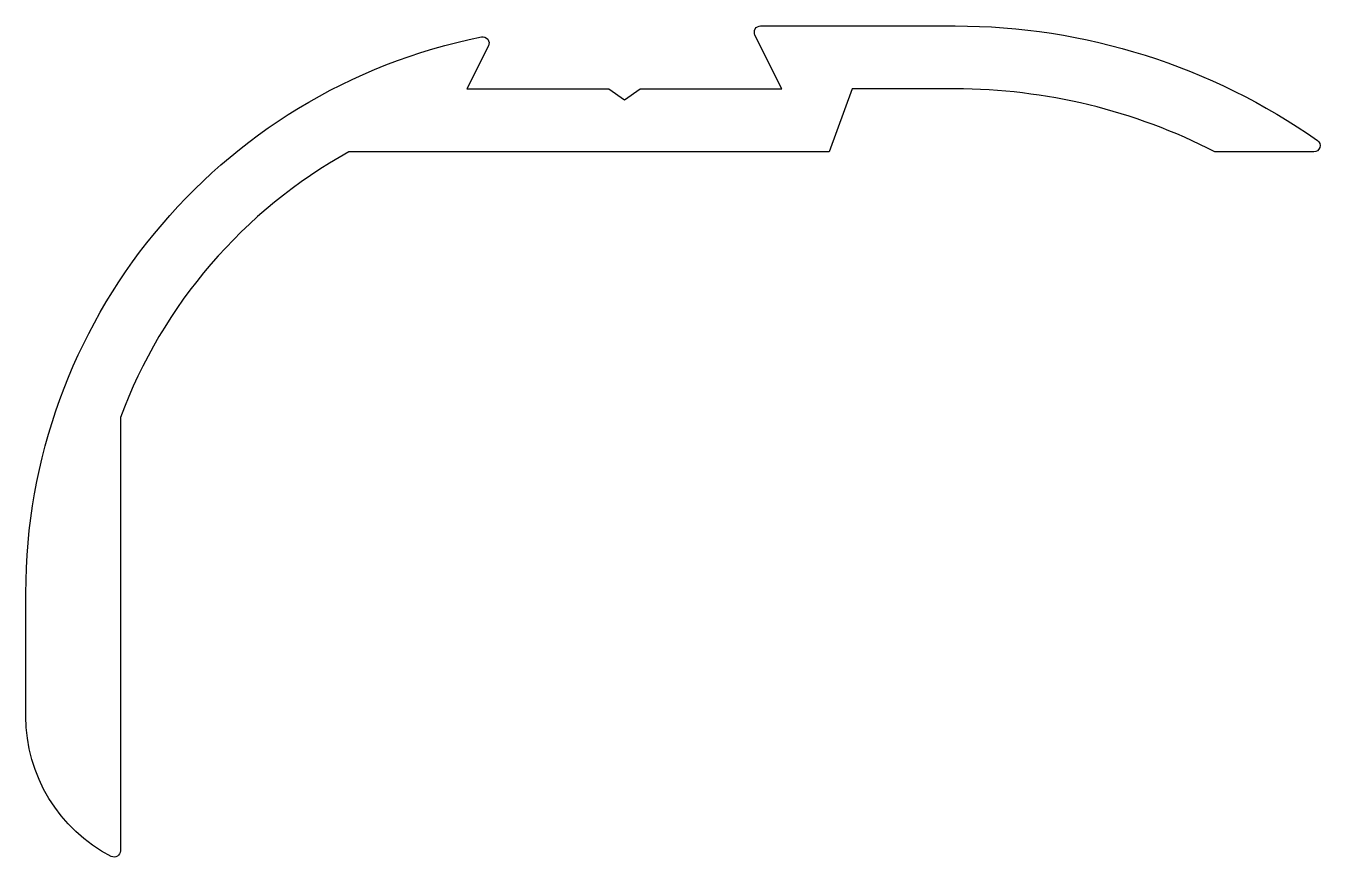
# Model space of a CAD drawing. Extents: x 923 to 964.1, y -12.9 to 13.5.
import ezdxf

# ---------------------------------------------------------------- set-up
doc = ezdxf.new("R2010")
doc.units = 0
doc.header["$LTSCALE"] = 15
doc.layers.get('0').update_dxf_attribs({"linetype": 'CONTINUOUS'})

msp = doc.modelspace()

# ---------------------------------------------------------------- linework, layer by layer
msp.add_lwpolyline([(926.017, -12.677, -0.561631), (925.725, -12.855, -0.280713), (923.017, -8.411), (923.017, -4.494, -0.357411), (937.481, 13.156, -0.624234), (937.699, 12.87), (937.017, 11.506), (941.517, 11.506), (942.017, 11.156), (942.517, 11.506), (947.017, 11.506), (946.162, 13.217, -0.557537), (946.341, 13.506), (952.517, 13.506, -0.154347), (964.016, 9.87, -0.732581), (963.901, 9.506), (960.763, 9.506, 0.119535), (952.517, 11.506), (949.245, 11.506), (948.517, 9.506), (933.271, 9.506, 0.179392), (926.017, 1.074)], format="xyb", close=True)

doc.saveas('drawing.dxf')
